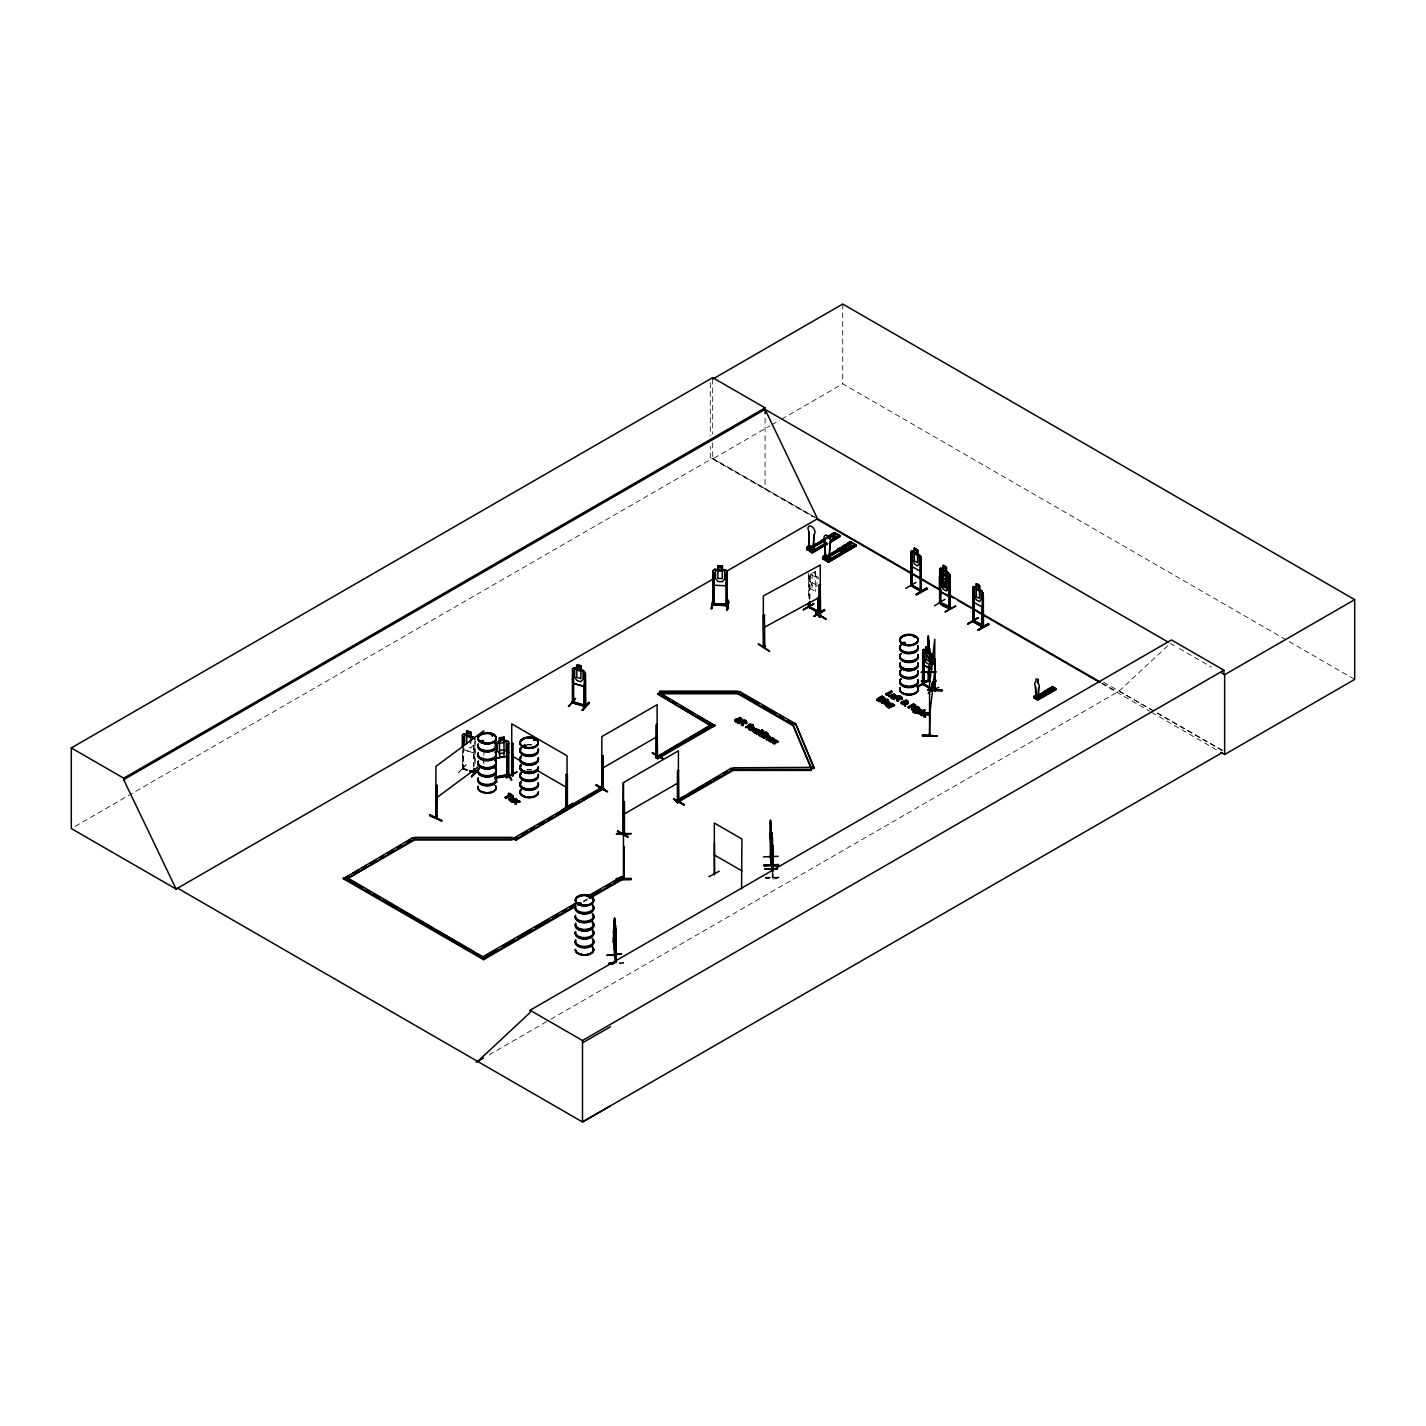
<?xml version="1.0" encoding="UTF-8"?>
<svg xmlns="http://www.w3.org/2000/svg" width="1426" height="1426" viewBox="0 0 1426 1426"><rect width="100%" height="100%" fill="white"/><g stroke="black" fill="none" stroke-linecap="round" stroke-linejoin="round"><path stroke-width="0.75" stroke-dasharray="5 3.75" d="M772.322 877.008L772.874 872.712M772.91 873.478L773.07 877.65M772.963 877.721L772.535 869.486M474.858 749.381L473.396 752.785L463.717 749.702L473.575 752.875L474.929 749.523M458.673 772.322L465.999 764.996M472.701 745.62L470.616 748.062L466.73 746.778M466.088 764.532L458.762 772.518M462.523 767.937L463.967 768.026L462.63 767.545M550.935 1019.162L1119.071 691.147L1169.89 643.768M815.422 575.605L815.529 571.612L812.196 569.865M808.542 575.231L809.718 588.082M809.594 599.419L809.95 575.819L809.005 575.284L809.005 598.67M75.15 826.331L712.679 458.245L817.49 518.761L710.291 457.496L710.291 446.498M712.679 442.862L712.679 458.922L770.058 425.786M771.965 424.681L779.612 420.278M781.519 419.173L842.73 383.826L1287.339 640.524M583.43 901.018L587.262 898.79M583.43 901.998L587.262 899.788M489.261 1054.759L549.01 1020.267M462.559 768.721L463.967 769.149L463.735 767.901M462.862 767.616L462.862 768.774L467.924 770.503M463.575 748.133L463.735 769.077M818.845 578.849L817.704 576.906L812.089 573.858L810.378 574.197L810.378 581.523L812.089 585.64L815.298 587.459L817.027 585.284L817.027 577.958L815.298 575.676M619.347 963.495L623.501 963.103M772.357 876.063L772.411 877.828L772.357 872.73M765.334 877.293L779.986 877.15C781.002 879.325 764.336 879.557 765.334 877.4M765.352 877.988L779.986 877.667M463.379 769.434L463.842 747.884M467.924 769.683L463.717 768.614L467.657 769.933M467.657 770.771L462.309 768.988L462.434 749.88M462.487 769.149L462.684 749.613M772.357 877.721L772.019 870.323M812.66 572.218L814.727 573.377L814.727 572.076M812.089 575.159L815.298 576.977M812.089 582.503L815.298 584.303M809.594 588.154L816.171 591.737M808.649 575.48L809.594 576.015M1119.071 691.147L1155.47 711.948M1157.377 713.036L1224.417 751.342M1289.264 641.647L1354.7 679.418M1169.98 643.144L1177.52 647.511M1179.409 648.598L1211.458 667.101M1103.688 682.252L1155.292 712.037M1157.181 713.143L1223.882 751.662M1102.173 683.125L1117.574 692.02M712.679 458.922L813.159 516.925M1101.585 683.446L1149.659 711.2M1151.584 712.323L1216.966 750.058M623.501 963.192L623.412 962.176M842.73 304.041L842.73 383.826M815.298 571.737L815.298 591.38M812.089 573.858L812.089 589.562M809.95 575.819L809.95 599.223M808.649 573.234L808.649 598.884M765.085 418.174L765.085 489.171M712.679 379.138L712.679 434.074M710.291 382.774L710.291 435.518M483.824 750.147L483.824 756.743M483.824 758.935L483.824 765.53M483.432 757.527L483.432 764.104M475.125 741.003L475.125 764.407M474.929 738.971L474.858 764.657M473.967 744.871L473.967 766.154M473.717 745.121L473.717 766.404M526.8 745.067A9.269 5.348 0 0 1 531.595 745.067M526.818 744.622A9.144 5.276 0 0 1 531.559 744.622M526.8 770.165A9.269 5.348 0 0 1 531.595 770.165M526.818 769.719A9.144 5.276 0 0 1 531.559 769.719M623.412 962.603L619.24 963.031L623.412 962.603"/><path stroke-width="1.5" d="M770.575 835.779C771.359 863.568 769.826 819.522 770.575 838.078M616.46 833.64L631.112 833.55M921.339 672.43L935.991 672.038M614.713 955.67L614.16 947.238M614.713 954.511L614.553 953.709M616.282 961.32L616.495 961.908M613.893 939.181L613.911 930.287L614.481 936.133L614.731 933.673M772.036 835.689L772.126 832.659L772.357 841.251M770.753 844.602L770.789 841.643M904.565 701.681L904.53 704.319L902.266 703.517L904.565 701.681L901.553 702.537A2.068 1.194 0 0 0 901.214 703.018A2.282 1.319 0 0 0 901.392 703.784L904.512 704.694C898.968 703.375 907.613 697.314 907.916 701.752A1.872 1.069 0 0 1 906.312 702.073L905.474 704.105L907.845 703.642L907.132 702.572L905.474 704.569L907.845 703.642M763.445 856.883L778.079 856.313M614.784 922.854L614.624 918.166L615.872 928.986L615.854 961.071M922.462 735.905L937.149 735.959L922.515 734.818L922.462 735.923L937.096 736.351M922.497 735.353L937.132 735.923M905.421 706.12L904.494 704.907L905.421 706.12L905.474 703.909L907.845 702.982M904.494 705.567L904.512 704.016L901.392 703.125A2.282 1.319 0 0 1 901.179 702.608A2.068 1.194 0 0 1 901.553 701.877L906.847 700.416L907.916 702.412A1.872 1.069 0 0 1 906.312 702.733L905.51 701.931M770.646 838.755L770.717 837.009M772.179 849.433L772.036 851.393M473.967 768.275C474.412 776.867 473.86 769.862 475.001 772.054M1038.181 697.742L1038.663 687.76A3.262 1.889 60 0 0 1038.181 683.304L1038.288 679.988M809.398 547.976L809.059 531.827A4.884 2.852 59.5 0 1 809.059 526.194A4.884 2.852 59.5 0 1 813.996 528.975A4.884 2.852 59.5 0 1 813.996 534.625L813.266 549.598L809.184 547.709L811.038 546.176L809.148 547.78L811.412 547.121L810.628 546.247M826.42 555.873L826.296 560.062L826.456 556.318L825.03 556.586L825.03 541.06A4.884 2.852 59.5 0 1 825.03 535.41A4.884 2.852 59.5 0 1 829.968 538.208A4.884 2.852 59.5 0 1 829.968 543.841L829.255 558.814C822.16 553.056 826.599 560.275 826.474 555.694M739.399 720.629L741.966 719.97L740.504 718.294A2.228 1.283 0 0 0 739.256 718.169C742.09 720.522 738.436 716.583 734.746 720.629C735.78 725.388 744.818 718.615 740.504 717.617A2.228 1.283 0 0 0 739.256 717.51L737.741 719.649M614.766 928.112L614.659 928.611M615.854 939.413L615.658 942.479M615.408 940.197L614.677 935.403L615.034 938.789M615.372 950.625L615.176 953.709L615.533 950.607M615.711 947.185L615.319 950.162L613.679 938.932M606.941 955.242L621.469 954.101M942.39 690.237L927.702 690.237L942.39 690.291M930.162 702.947L929.574 735.62M935.278 658.687L934.672 691.432L935.331 689.524M934.672 691.432L934.761 639.276L929.574 684.302L929.574 735.709L929.663 733.606M935.313 689.453L934.672 690.273M935.278 690.594L935.349 691.271M929.574 716.226L934.761 671.183M813.996 534.625L813.07 549.723L809.433 547.281L811.091 547.049M809.843 548.047C810.467 546.105 808.489 545.659 808.72 549.937M825.814 557.281L825.44 556.158M827.437 556.247L826.813 555.356M824.941 555.516C825.298 563.341 823.034 553.644 827.454 556.14M1038.663 687.76L1038.342 697.67L1035.864 696.458L1035.401 685.888A3.262 1.889 60 0 1 1035.882 681.985L1036.06 678.705M1035.401 685.888L1036.274 696.619L1035.276 696.191M1037.094 695.87L1036.345 698.669L1037.094 696.209M513.164 774.407L511.649 773.962L512.629 774.568M512.7 743.802L511.756 743.267L513.057 743.606L512.807 775.78L511.738 775.227L512.986 775.423M566.995 807.169L566.871 805.904C566.158 806.278 567.94 804.175 566.14 806.653L567.138 807.152L567.031 755.798L511.756 723.873L511.649 775.245M567.388 806.849L567.388 774.978L566.443 774.443L565.979 806.492L566.443 774.443M808.649 603.145C806.243 613.733 810.806 601.273 809.594 607.939M808.899 607.12L809.95 607.726L809.95 601.344M817.989 611.611C825.939 614 794.959 600.114 818.185 611.576M819.344 613.073L818.185 612.414M925.527 650.381L931.927 668.972L923.656 665.176L922.747 650.042L922.551 684.391L930.198 688.633M923.228 682.965L923.692 684.926L923.941 663.375M923.959 683.464L922.711 683.268M931.98 689.703L932.871 690.148L931.82 688.384M931.98 688.544L932.978 689.043M932.497 689.4L933.228 689.952L931.82 689.56M911.838 586.318L911.178 585.426M920.144 589.865L920.661 590.845C922.675 592.628 921.16 588.207 920.037 590.132M939.627 603.18L939.663 568.938L940.857 568.101C946.971 573.591 938.896 560.008 946.579 567.477L946.454 571.47L949.966 574.749L949.966 609.062C936.205 603.251 939.77 604.66 941 590.703M941.017 602.271L940.055 601.683M941.017 603.43L940.073 571.006M948.985 607.387L950.358 607.636L949.253 607.013M949.823 609.062L948.914 608.492L948.932 576.532L950.215 576.87L948.932 576.532M949.181 607.351C928.665 597.957 951.16 605.462 950.162 608.688M973.085 621.166L974.136 621.772L973.405 620.06M981.944 625.871C960.429 615.355 988.307 625.337 981.944 626.691L982.407 594.642L983.334 595.177L983.441 627.155L981.944 626.691L982.407 607.405M983.352 627.048L972.746 621.486L972.782 587.245L973.976 586.407L976.4 587.94L976.4 584M722.501 569.758L722.501 565.837L717.724 565.569L717.866 569.723L714.462 569.295L712.911 570.703L712.733 604.945L712.893 572.699L714.212 572.771L714.212 604.695M712.911 581.238L714.39 585.23L725.656 585.783L727.296 581.968M714.212 572.771L712.857 572.985M712.644 600.471L711.182 608.92L713.446 599.883L711.895 608.795M725.584 570.026L722.34 569.883L722.34 565.962L717.866 565.801M725.87 573.448L727.189 573.519L725.87 573.448L725.959 605.747L725.852 604.517M712.733 604.945L727.189 605.8L727.296 571.416L725.602 569.937M725.691 605.693L725.709 604.196M713 603.786L727.331 604.285L712.804 603.394M726.583 609.793C728.704 585.355 728.597 614.285 726.69 609.205M727.331 609.758L728.775 601.344L727.385 609.847M912.337 710.095L912.765 706.94L915.51 706.672L915.724 705.121L913.567 703.838L908.095 706.993L908.825 708.08L911.838 706.636L912.337 710.095L912.765 706.94M770.379 855.957L770.557 856.634M770.45 856.973L770.949 865.404L770.521 825.119M770.753 864.637L771.591 865.315L771.038 857.026M770.949 864.156L771.573 863.461M772.019 869.058L772.535 869.147M772.678 870.127L771.965 832.659L771.983 869.468M614.695 947.88C616.46 943.37 613.946 923.139 614.659 923.798M708.865 876.776L719.203 871.215M623.536 833.586L624.535 832.802M624.428 833.693C624.356 831.376 623.501 835.44 624.428 833.693L624.428 801.786L623.144 802.125L624.428 801.786M624.107 877.774L623.447 877.026L623.429 879.058L623.536 782.589M928.451 679.061L929.003 680.095M481.293 742.001C480.009 738.721 486.213 742.643 482.558 740.468M482.808 740.789L481.025 741.484M482.523 741.93L482.915 741.377M493.093 735.192L492.326 735.959L492.309 734.853M492.523 735.638L492.006 735.673M524.091 746.315C526.925 743.409 520.24 747.848 525.624 745.958M525.713 746.101L525.499 745.37M534.786 740.433L533.877 739.755M534.18 739.987L534.893 739.345M533.877 740.219L535.374 739.987L534.376 739.345M578.831 902.89C576.995 905.154 582.378 902.551 581.059 903.638M589.508 897.917L589.348 897.186M590.364 897.079L589.205 897.756M590.685 897.631L589.401 897.685M902.711 643.162L903.638 642.538M905.35 642.752L903.193 642.502L904.387 643.589M914.69 637.155L914.476 636.887M1047.86 692.18L1047.094 691.182M429.707 815.654C466.676 832.641 405.02 802.606 441.365 820.752M430.135 815.191L441.721 820.467M809.754 547.031L810.521 547.352M825.743 556.265L826.92 555.356L826.884 556.496M596.121 785.423C630.345 805.333 573.929 771.181 606.567 791.323M596.603 785.066L607.03 791.02M617.904 831.18L628.403 836.527M617.993 830.574L617.422 831.572L627.903 837.401M1035.49 696.138L1036.613 696.031L1035.722 696.316M758.293 644.231C779.077 657.297 766.618 649.4 758.365 643.696M771.502 865.279L771.413 832.624M516.212 799.13L515.552 801.804L512.077 801.483L515.552 801.127L515.731 804.264C517.798 802.571 515.749 797.401 517.05 800.271M1050.891 687.938L1052.798 686.566L1034.26 698.098L1053.743 687.706L1034.937 698.49L1034.082 696.262L1035.989 695.157L1035.811 696.173M1036.88 695.674L1036.292 695.977M827.437 555.997L826.438 556.764M884.904 698.74C878.06 706.922 875.011 692.697 884.851 698.9M928.415 671.503L928.433 673.518M928.362 672.698L928.504 681.04L928.504 666.067M928.932 672.359L928.344 672.181M910.875 562.04L911.927 566.55L920.037 571.095L921.089 567.78M920.037 571.095L921.196 567.851M939.663 579.473L940.714 583.983L948.7 588.582L949.859 585.195M948.7 588.582L949.859 585.355M983.102 603.59L981.819 606.888L973.833 602.289L972.782 587.245M516.515 801.073L519.064 800.77L519.848 801.893L516.408 802.232L517.05 799.612M506.996 756.19L508.476 752.019M507.103 756.297L496.266 758.133L507.103 756.297L508.636 752.019M514.893 803.765L515.446 801.644L512.077 801.483M613.857 920.893L614.784 922.675M613.358 931.962L613.964 934.458L614 931.267L613.358 942.497L613.733 927.898L615.462 934.369M585.409 682.894L583.858 686.459L573.715 683.589L572.379 679.293M725.513 585.73L727.135 581.933M496.747 781.608L495.125 778.293M916.045 582.378L905.76 588.314M934.511 605.8L944.975 599.312M967.63 624.107L977.986 618.118M506.569 777.865L516.872 771.84M813.783 604.054L803.052 609.865L813.301 603.893M927.773 680.986L917.435 687.011M512.112 743.053L512.005 774.906L513.182 775.53L513.057 754.586M819.219 595.997L818.97 613.287L809.237 607.191M923.585 684.872L922.978 684.052M933.228 689.899L933.228 688.651L931.82 688.722M910.822 585.64L921.196 591.63L921.196 557.316L917.684 554.037L917.791 550.044L914.387 548.065L914.387 552.005M911.874 554.322L910.929 553.787L911.874 554.322L911.874 586.246C914.458 584.945 908.879 583.644 911.98 585.141M713.374 599.883L711.913 608.314M568.386 706.351L575.587 698.33L568.938 706.458M656.441 755.673C659.685 753.944 653.803 755.477 656.637 756.814M657.493 756.261L657.119 724.105L656.192 724.64L656.441 756.832M678.865 802.392L677.368 802.731L677.475 770.753L678.42 770.218L678.776 802.464L678.526 800.895L677.742 802.107M894.904 696.583C892.498 694.908 892.426 693.856 895.92 696.048C887.346 701.449 895.671 688.58 894.637 697.599M763.676 646.388L764.799 645.764L763.926 646.317M820.61 616.549L819.647 617.048L820.36 616.246M741.573 888.861L741.93 838.987L714.301 823.034L714.462 874.298M480.936 741.199L482.077 740.54M523.592 746.154L524.964 745.548M525.107 746.154L525.231 745.905M904.833 643.179C900.947 642.074 904.387 645.497 905.403 642.841M905.082 642.912L904.565 642.342M914.084 636.976L914.868 637.422M494.911 746.351L496.177 746.137L496.088 778.15L496.052 776.956M496.337 776.867L496.052 778.115M508.494 774.407L495.107 777.17L507.086 774.995M507.353 775.726L507.228 743.891L508.654 743.944L507.389 744.158M436.463 817.864C436.606 814.193 436.659 817.971 437.087 817.383L437.122 785.387L435.91 785.815L437.122 785.387M436.712 785.209L435.946 817.633M585.266 706.619L572.379 702.965L572.45 668.687C578.885 669.828 574.143 662.288 581.095 665.817L581.024 669.828L585.337 672.43L585.391 706.654L585.088 705.46L573.929 702.252M572.61 670.79L573.787 671.129M583.876 670.523L573.751 667.76M584.179 706.369L584.303 674.106M573.573 702.145L573.573 703.303M573.929 701.913L585.195 705.478M584.464 706.013L584.161 704.818L585.373 705.121M588.831 702.145L582.271 710.326L589.473 702.911L582.361 710.184M582.271 710.326L588.831 702.59L582.45 710.291M623.536 833.8L624.125 834.709L624.071 801.572M496.319 742.286L494.858 743.962C497.745 740.629 505.178 738.918 508.672 741.556L508.547 775.958M883.781 699.025L881.018 700.362L877.953 699.364M462.434 747.741L462.505 734.746L462.684 747.491M462.684 736.85L463.842 737.242M466.587 734.818L466.676 730.807L470.847 732.198L470.847 736.119L474.929 738.971L473.539 737.028M472.701 738.294L470.616 736.297L470.847 732.198M473.806 772.874L473.913 771.306M477.977 771.02L471.453 776.742L478.815 768.757M478.869 768.846L471.525 776.118M471.632 776.724L478.869 769.291M477.692 1061.443L530.098 1012.567L530.098 1010.25L1171.477 639.953L1223.882 670.202L1223.882 674.605M601.897 787.829L602.877 787.33M657.493 755.103L656.192 755.406M656.067 756.546L656.548 724.854L657.475 724.301M623.019 832.855L624.535 832.481L623.661 833.051M677.368 802.642L678.437 802.054M678.776 770.414L677.849 770.967L677.742 802.945L678.348 800.949M713.071 570.774L714.533 569.437L725.513 570.168L727.278 571.523M763.231 647.244C766.618 645.515 762.643 649.365 763.409 645.996L764.782 646.049M820.592 616.638L820.253 584.393L819.29 584.91L819.184 616.888L820.36 615.087M824.994 539.955L825.03 541.577M777.58 742.376C773.855 738.882 777.562 744.122 774.461 743.926A2.21 1.283 0 0 1 773.302 743.659L771.876 741.787L773.302 742.982A2.21 1.283 0 0 0 774.461 743.249C775.12 739.399 780.717 742.821 775.548 739.969C772.179 741.966 774.621 739.559 772.589 738.383C767.723 739.042 775.174 738.436 773.017 740.504M579.063 902.676L578.76 903.834L580.614 903.834M580.311 903.389L579.188 902.783L579.063 903.799M590.114 897.97L590.596 897.293M1046.042 691.343L1046.274 692.555M1047.753 692.109L1046.524 692.394M499.635 741.93L497.353 743.641L497.353 750.967L499.635 753.694L503.931 752.928L506.23 749.381L506.23 742.055L503.931 741.163L504.091 737.064L503.931 756.867M483.824 730.754L435.91 766.422L435.821 817.793M435.91 798.328L478.494 766.635M572.521 668.865L573.894 667.831M462.434 734.836L463.842 733.784L466.819 734.907M911 551.612L912.07 550.668L910.875 551.505L911.303 585.498L921.392 591.255M923.888 649.436L922.747 650.238L923.834 649.276L931.695 653.946L932.729 664.356M942.871 577.245L940.643 575.854L939.431 576.71L939.556 587.28M753.017 728.579L751.484 725.567C755.227 725.014 749.452 723.463 749.203 724.248M888.505 703.571L886.776 702.02L887.435 700.915C894.138 703.125 883.229 704.141 886.348 705.603L889.806 703.321L886.776 702.02M768.596 738.151L769.38 737.278L767.473 736.672L763.73 738.044L767.473 735.994C772.696 736.351 764.372 738.632 766.956 739.898C768.436 738.454 773.73 736.297 774.425 739.506C773.516 742.037 768.151 737.224 770.2 740.522C774.514 744.069 765.53 737.563 773.32 738.739C776.635 742.037 773.195 742.393 772.892 742.536C776.207 745.531 773.445 737.26 778.364 741.966M891.785 695.282C895.938 704.034 883.514 692.519 895.421 696.423C896.348 690.986 885.136 697.403 893.567 698.116M891.785 695.941L891.393 697.403L893.567 697.439M923.478 713.838L924.298 713.089L923.246 712.447L919.289 714.123L918.594 713.053L924.315 709.756C926.74 711.663 919.645 712.519 925.011 710.148M615.658 962.354L614.178 954.671M806.599 549.687L806.902 547.245C812.214 540.329 809.861 557.352 810.574 547.192M812.428 546.051L834.638 532.95C849.165 541.024 829.682 529.313 835.03 533.663M836.082 534.233L834.638 532.95M838.47 535.57L831.483 539.688M826.991 543.805L811.804 552.611L812.143 550.204L814.959 548.547L811.733 549.973L811.733 551.63L807.312 549.135L807.312 547.477L810.128 545.801M822.588 558.903L822.891 556.461L825.707 554.803L823.283 556.693L823.283 558.35L827.704 560.864L827.704 559.188L830.538 557.53L830.93 559.848M828.06 561.701L855.867 544.714L850.627 541.755L828.363 555.498M827.49 561.648L827.829 561.844M856.224 545.837L828.399 562.165L856.295 545.819L854.584 544.892M855.475 545.374L850.627 542.183L828.417 555.284M742.928 723.552C741.894 724.194 744.39 726.761 741.36 725.121C743.481 719.595 749.416 723.41 744.889 723.089L743.071 720.7L746.083 721.271L744.033 720.469L738.294 723.356L741.93 720.718M760.076 733.445C761.038 736.957 755.637 733.249 761.448 731.984M925.117 714.996C923.852 715.674 926.74 718.169 923.531 716.565C925.599 711.057 931.624 714.836 927.06 714.533L926.49 712.857M1052.834 687.029L1033.797 697.813L1037.807 700.113L1056.541 689.293L1052.584 687.065M1034.973 698.526L1053.475 687.243M1052.798 686.566L1056.256 688.847L1036.649 699.471M809.059 531.827L809.095 547.637M809.576 548.137L810.271 547.602M827.044 543.484L821.804 540.525L824.62 538.868M829.95 535.303L835.19 538.689L829.95 535.303L827.133 536.978L832.374 540.347L827.133 537.388M831.821 534.197C847.276 540.989 824.353 535.035 834.638 532.54M809.148 547.78L809.718 545.588M812.16 546.408L825.44 538.671M828.809 536.568L834.691 533.217M812.713 546.711L825.814 539.117M829.379 536.889L833.212 534.75M824.567 540.08L807.49 550.151L806.884 549.331L812.553 552.985L827.223 544.197M828.256 537.905L835.672 533.538M822.766 541.434L807.526 550.204L824.977 540.775M830.164 537.067L833.871 534.893M825.03 541.06L825.547 556.978L829.041 558.939L829.968 543.841M825.921 542.967L811.18 551.969M825.975 543.235L810.734 551.987L826.349 543.663M833.283 538.796L836.991 536.622M829.914 541.434L839.878 535.499M811.733 552.522L826.937 543.538M830.235 541.595L839.896 535.891M830.698 541.613L839.95 536.158M829.183 543.163L840.235 536.604M825.084 556.782L825.975 556.14M837.775 549.331C853.211 556.122 830.306 550.169 840.591 547.673L845.832 551.042L840.591 547.673M843.105 546.194C858.541 552.985 835.636 547.031 845.921 544.536L851.162 547.905L845.921 544.536M847.81 543.431C863.247 550.204 840.324 544.251 850.627 541.755M826.545 556.425L824.709 555.659M828.702 555.944L850.627 542.183M829.023 556.104L851.643 542.753M829.486 556.122L849.843 544.108M829.718 556.514L850.199 544.554M828.524 562.2L828.114 559.42L830.93 557.762M830.805 558.742L854.851 544.554M829.237 560.489L855.867 544.714M855.885 545.124L827.704 561.755L823.141 559.224M940.643 575.854L949.859 582.45L946.311 579.188L948.023 581.469L948.023 588.795L946.311 590.97L943.103 589.17L941.374 585.052L941.374 577.726L943.103 577.387M946.418 579.134L946.418 575.195L942.996 573.519M939.431 587.245L940.697 591.594L948.593 596.068L949.627 582.503M939.556 587.173L940.607 591.683M949.752 593.073L948.575 596.3L940.5 591.754M506.087 777.669L516.961 772.001M813.872 603.555L803.587 609.579M817.811 611.79L818.845 613.287L818.863 596.193M814.014 616.192C847.008 597.993 792.393 628.848 824.371 609.597M567.388 774.978L566.086 774.639M602.77 755.477L601.843 756.012L603.127 755.673L602.414 788.132L602.877 786.154M652.199 753.088L663.197 758.703L652.769 752.75M572.539 803.48C540.49 822.766 594.838 791.947 562.735 810.36M562.165 810.057L572.985 804.264L572.468 803.373M602.2 788.132L603.127 787.598L603.127 755.673M656.192 756.564L657.226 755.958M673.482 799.184L684.48 804.799L674.052 798.863M923.692 684.926L923.941 652.751M623.126 832.748L624.178 832.267M678.776 801.216L677.813 801.786M624 833.497L623.037 834.103L623.144 782.731L678.42 750.825L678.348 802.125M931.927 666.209L932.283 657.493M933.228 658.028L931.927 657.707M916.989 686.851L927.863 680.487L917.578 687.172M938.878 687.439C935.509 688.277 926.24 693.393 928.54 693.339M714.408 873.175L714.462 873.675M176.182 889.093L71.3 828.542L71.3 747.937L712.679 377.64L765.085 407.889L765.085 413.79M71.3 747.937L123.706 778.186L765.085 407.889M610.471 1105.881L582.503 1121.959L177.626 888.184L176.111 889.058L123.706 779.683L765.085 409.387L1168.054 642.039M176.111 889.058L713.41 578.849M726.904 571.06L817.49 518.761L940.607 589.847M689.934 737.795L710.897 725.691L657.636 693.945L659.65 692.769L737.812 692.769L793.088 724.693L795.12 723.535L795.12 724.515M575.747 906.437L483.539 959.68L343.327 878.737L412.417 837.846L414.431 839.005L512.148 839.005M343.327 878.737L349.085 875.421M352.917 873.193L358.675 869.878M362.525 867.65L366.357 865.439M370.19 863.229L375.947 859.896M379.797 857.686L383.63 855.475M387.48 853.247L393.237 849.932M397.07 847.704L400.902 845.493M406.66 842.178L410.51 839.95M414.431 839.005L345.342 879.895L414.431 840.003L512.148 840.003L512.148 837.365L414.431 837.365L414.431 840.003L412.417 837.846M917.684 550.097L914.28 548.137M919.877 555.302L921.196 557.316L921.053 591.63M505.285 797.562L510.847 795.191L506.016 798.649C502.38 794.924 513.574 796.991 508.922 793.337C512.647 793.302 512.968 798.364 513.324 795.886M508.28 794.371L508.922 793.337M505.285 798.221L510.116 795.441M920.144 559.099L921.446 559.438L920.144 559.099L920.483 590.738M512.433 797.615C505 798.203 512.38 802.856 510.276 800.414C505.428 797.615 518.208 798.168 510.847 795.868M513.11 797.348L509.991 799.558L511.898 800.182L514.964 798.4L515.659 799.469L511.542 801.84L509.991 799.968L513.11 798.007M511.542 801.84L511.31 800.521M510.865 801.448L515.659 798.81M940.857 568.101L948.736 572.771M601.843 768.543L657.119 736.618M737.812 692.769L739.827 691.61L795.12 723.535M916.758 594.82C949.199 576.157 894.209 607.423 926.579 587.869M916.276 594.464L926.633 588.403L916.33 594.517M940.714 583.983L948.807 588.528M513.61 838.221L601.879 787.259L603.893 788.418L515.624 840.377L513.61 838.221L515.624 839.379L603.893 788.418M659.65 692.769L714.925 725.691L657.636 758.757L655.621 757.598L710.897 724.693M513.61 839.201L517.46 836.991M521.292 834.78L527.05 831.447M530.882 829.237L534.732 827.027M538.565 824.816L544.322 821.483M548.154 819.273L551.987 817.045M555.837 814.834L578.867 801.537M582.699 799.326L601.879 788.257L601.843 736.618L657.119 704.711L657.119 756.012M655.621 757.598L661.343 754.301M665.14 752.09L678.491 744.39M682.305 742.197L686.12 739.987M655.621 756.6L657.636 757.759L714.925 724.693M976.293 583.804C981.854 584.25 977.897 589.544 981.159 592.129L981.159 599.455L979.466 601.612L976.293 599.776L974.6 595.658L974.6 588.332L976.293 587.993L976.293 583.804L979.698 585.765M741.93 720.059L741.36 721.039L741.93 720.059L744.194 722.679L744.212 721.36L743.73 722.412M742.411 720.326L745.103 720.005L746.636 722.073M743.071 720.7L746.083 720.611M738.294 723.356L742.518 721.716M744.301 722.091L741.27 723.909L743.285 725.477M744.764 721.681L746.636 721.413M973.263 621.219L972.835 589.526L974.136 589.865M744.889 723.089L742.233 724.729L743.285 724.818M746.743 722.822L746.154 723.82M752.34 728.312C745.228 730.772 756.172 726.654 748.793 728.044A1.979 1.141 0 0 0 748.258 728.597C748.9 731.859 758.436 727.83 751.948 725.941L745.566 727.545L748.632 725.246M745.566 727.545L749.096 725.513M955.866 606.175L944.975 611.95L955.42 605.907M981.89 590.97L973.905 586.621M745.566 726.886L753.338 724.8M750.343 724.907L753.338 725.477M972.782 597.761L973.94 602.218M751.484 725.567L750.914 726.565M751.288 727.028L754.336 728.33L750.183 730.219M750.629 729.31L748.258 727.937A1.979 1.141 0 0 1 748.793 727.385L753.338 727.652L751.288 726.369M983.334 595.177L982.051 594.838M756.618 728.526L752.572 730.968L755.049 733.017L759.149 730.647L758.454 729.595L755.388 731.36L753.605 730.878L756.618 728.526L753.445 731.288L755.388 731.36M756.618 729.185L752.5 731.021L754.8 732.358M755.049 733.017L754.8 731.698M754.354 732.625L759.149 729.987M756.047 732.946L762.464 730.041L756.743 734.016L756.047 732.946L756.743 734.016M756.047 733.606L762.464 730.041M761.912 731.591L763.088 730.896C765.299 735.584 758.989 729.096 762.037 732.982L763.302 733.713L763.873 732.714M763.783 731.306C753.997 734.426 759.808 738.543 766.012 732.091L766.707 733.16L760.985 736.458L760.29 735.388L760.985 736.458M762.037 732.982L759.381 734.622L759.808 735.727M623.144 814.638L678.42 782.731M760.29 736.066L766.707 732.483M762.019 736.386L768.257 733.624L762.714 737.456L762.019 736.386L762.714 737.456M762.019 737.046L768.257 733.624M763.73 737.367L768.525 735.406M763.73 738.044L768.525 736.066M766.261 739.506L770.361 737.046L768.061 735.656M967.719 624.267L978.093 617.618L967.719 623.59M929.431 652.645L929.556 648.652L931.018 662.324L929.324 664.48L926.151 662.644L924.44 658.527L924.44 651.201L926.151 650.88L926.258 646.887M768.061 736.333C773.266 736.03 765.352 742.661 772.108 741.057M770.183 738.864C766.475 739.862 771.003 743.73 772.66 741.342M792.767 724.925L811.287 768.757L814.05 768.382L814.05 767.384L795.548 723.535L792.767 723.927L811.287 767.776L811.287 770.414L733.124 770.414L677.831 802.321L675.817 801.162L731.092 768.257L733.124 769.416L811.287 769.416M675.817 801.162L685.353 795.655M689.168 793.462L702.501 785.762M706.316 783.551L710.13 781.359M713.945 779.149L719.667 775.851M723.481 773.641L727.296 771.448M733.124 769.416L677.831 801.323L675.817 800.164M922.64 660.648L923.798 665.086L931.695 669.525M978.147 629.632L988.468 623.608L978.093 630.239L989.02 624.57L988.45 623.59M876.598 699.293L882.07 696.138C888.648 698.17 881.589 704.159 877.863 700.701C873.478 698.883 887.061 703.375 883.175 697.51M887.061 694.105L889.503 696.173L885.689 694.052L891.161 690.897C894.494 693.963 879.289 697.029 891.892 691.307M876.598 699.97L882.07 696.797L883.318 697.528M885.689 694.712L891.892 691.984M877.953 700.023L882.177 697.581L883.906 699.31M889.503 695.514L888.861 696.548M886.419 699.435L887.917 700.13L885.778 699.863L881.66 702.893L887.917 699.471M886.419 700.095L887.917 700.13M881.66 702.893L886.473 700.255M897.061 695.87L896.491 696.868L897.061 695.87L899.325 698.508L899.343 697.189M897.649 697.546L893.425 699.186L897.061 696.548M897.524 696.138L900.216 695.817L901.767 697.902L901.072 696.833L899.895 697.51C898.309 697.385 901.82 694.016 893.425 699.186M898.202 696.53L901.196 697.1L899.895 698.17M886.687 703.945C886.901 704.694 881.963 702.465 887.828 703.285M886.099 704.284L883.746 702.911A1.979 1.141 0 0 1 884.28 702.358L888.826 702.626L886.776 701.342M899.432 697.243L898.861 698.241M899.432 697.902C894.173 700.843 898.38 702.055 900.02 698.241M899.325 698.508L896.384 700.398L898.416 701.307M894.601 705.62C887.15 707.599 889.967 709.827 886.776 705.941M901.767 697.902L900.59 698.58L901.767 697.225M900.59 697.902L901.856 699.31L900.02 698.9L897.328 700.665L898.416 700.629M901.856 698.651L901.285 699.649M890.911 706.28C895.938 701.289 886.402 705.603 890.109 706.815C884.904 705.638 892.141 701.396 893.728 704.658M894.601 704.943L889.45 707.617L886.063 706.351M908.095 707.653L913.674 704.604M911 706.815L914.904 706.779L913.674 705.282C907.168 705.995 917.007 707.706 914.405 705.032M483.539 956.365L575.658 903.175M587.173 896.526L621.718 876.58L623.732 877.739L591.113 896.58M485.446 956.24L496.961 949.591M502.718 946.276L514.233 939.627M518.084 937.417L531.506 929.663M535.356 927.435L548.796 919.681M552.628 917.471L558.386 914.137M562.218 911.927L566.069 909.717M569.901 907.489L575.658 904.173M589.098 896.419L600.613 889.771M606.371 886.437L610.203 884.227M614.053 881.999L621.718 876.58M917.471 706.868L918.986 707.581L916.829 707.296L912.729 710.326L917.524 708.365L917.471 706.868L918.986 707.581M912.729 710.326L917.524 707.688M343.327 877.739L483.539 958.682L575.747 905.439M591.113 897.578L623.732 878.737M913.175 712.18L913.888 711.093L917.453 711.77L916.08 712.982L913.175 712.18L916.562 713.446L921.713 710.772L920.84 709.809L921.713 710.772M919.307 709.417C911.66 709.863 921.695 713.232 919.021 709.257C916.419 708.508 913.193 712.447 917.453 712.43M921.713 710.112L916.562 712.786L913.175 711.503M918.594 713.713L922.408 711.521M918.594 713.053L922.355 711.681L925.207 712.768L921.82 715.585C918.843 714.408 927.132 712.251 922.943 712.002M921.143 715.175L925.242 712.733L922.943 711.342M926.49 713.535L923.442 715.353L925.456 716.921M926.953 713.125L928.825 712.857M927.06 714.533L924.387 716.28L925.456 716.262M928.914 714.266L928.344 715.264M1038.181 680.434L1038.181 683.304M1034.082 696.262L1036.256 695.318M1044.135 691.557C1054.349 696.155 1039.144 692.073 1046.042 690.469L1049.5 692.733L1046.042 690.469M1047.736 689.489C1057.932 694.088 1042.727 689.988 1049.625 688.401L1053.083 690.665L1049.625 688.401M1039.447 697.154L1037.272 699.81L1056.292 689.008L1037.272 699.203L1039.18 697.011L1039.447 698.544M1056.256 688.562L1036.862 699.257M476.195 1062.299L483.485 1058.092M530.098 1010.25L582.503 1040.499L1223.882 670.202M1220.888 672.537L1224.649 674.712L1354.7 599.633L1354.7 679.418L1224.649 754.497L1220.816 752.286M1221.957 752.768L582.503 1121.959L582.503 1040.499M582.503 1042.834L610.471 1026.773M764.318 614.82L763.356 615.337L763.801 647.529L764.764 646.994L764.318 614.82L764.318 646.727L764.104 645.568M763.712 615.551L764.657 615.034M819.647 585.123L820.592 584.607M816.011 612.913L826.189 619.08L815.494 612.61M816.064 612.966L825.69 619.258M763.249 647.315L763.356 595.943L820.253 564.999L820.253 616.299L819.184 616.888M763.356 627.868L820.253 596.906M717.866 569.723L715.478 570.899L715.478 578.225L717.866 581.505L722.322 581.755L724.729 578.76L724.729 571.416L722.322 569.972M824.994 539.616L825.03 541.238M602.414 786.974L603.234 786.368L601.736 787.99M481.293 740.843L482.665 740.629M483.004 741.431L481.311 741.021L482.558 741.841M482.737 741.876L483.289 741.288M483.236 741.823L481.364 741.823M534.18 739.666L535.142 739.648M524.786 745.923L522.986 745.673L524.126 746.386M578.689 902.836L580.4 902.711M590.311 897.917L590.346 897.31M580.115 903.87L580.525 902.89L579.027 903.941M614.677 955.794L614.659 947.203M572.468 701.503L572.664 702.679L585.623 706.387L585.48 674.445L584.072 674.373M827.133 556.425L826.688 556.568M508.529 775.922L494.911 778.275M507.335 774.514L508.797 774.657L507.442 774.942M572.61 701.539L573.787 701.877M573.698 702.18L572.254 701.806L572.396 703M474.858 768.917L474.858 773.231L475.125 768.65M1036.72 695.656L1035.739 696.761M499.492 741.823L499.439 737.812L504.091 737.064M499.635 743.231L503.931 742.465M499.635 750.557L503.931 749.791M507.353 771.502C503.574 767.509 519.189 793.765 506.586 770.985M495.838 777.705L508.636 775.548M506.676 771.466L511.631 779.594L507.353 771.484M808.899 605.961L809.576 608.011M814.05 767.384L733.124 767.776L733.124 770.414M519.848 801.893L516.515 801.733L519.848 801.234M512.077 802.161L515.446 802.303M652.342 752.91L662.627 759.024M673.571 799.023L684.017 804.977M508.458 775.494L508.476 741.556M614.873 928.593L614.356 925.83L614.909 928.807M614.873 932.123L614.873 936.044M614.873 932.515L615.408 950.75M579.419 902.729L580.043 902.622A9.144 5.276 0 0 0 578.065 903.514M615.087 920.929L615.069 936.668L614.481 934.101M615.872 928.986L615.675 962.443M616.353 931.249L615.675 930.536L616.353 961.035M621.486 953.637L606.959 955.438M608.866 963.227L615.087 962.71C610.346 962.14 605.337 965.063 613.127 963.94M608.884 963.851L613.037 963.406L608.884 963.709M713.998 603.893L714.212 605.052M808.72 606.335L809.701 606.834M809.522 607.939L809.594 601.558M932.283 689.4L932.283 683.018M911.303 585.498L910.982 584.624M940.75 603.733L940.287 601.754M973.691 620.827L973.085 620.007L972.888 621.54L982.977 627.297M983.352 625.889L982.764 627.297L982.977 593.038L981.783 591.041L982.87 593.109L982.87 603.572M770.503 820.235L770.575 857.882L770.503 820.235L770.503 824.157M770.646 826.937L770.789 831.091M771.983 837.543L772.108 840.716M772.268 839.361L772.179 842.106M772.197 841.162L772.25 843.532M772.91 845.832L772.357 845.065L772.91 871.357M771.822 845.743L772.197 857.026L771.894 844.067M771.502 864.637L770.913 863.3L770.949 865.315M763.89 864.922L778.543 864.637L763.89 865.529L778.56 865.725M763.89 865.493L778.525 864.619M763.89 865.564L778.56 865.742M777.455 868.612L764.889 869.022L775.37 869.325M777.455 869.058L764.906 868.826M928.451 640.024L928.29 635.871L928.504 646.727M928.932 640.755L928.932 650.024M928.273 644.374L928.486 642.573L928.326 645.301M928.504 649.044L928.308 638.884M921.339 672.145L935.991 671.896M928.379 673.411L929.003 672.609L929.021 681.04L929.021 666.067M929.805 680.487L921.428 681.075L929.823 681.485M929.805 681.075L921.428 680.968M929.823 681.396L921.446 681.521M624.035 801.982L624.053 834.745L624.107 833.818M616.46 833.836L631.112 833.782M624.035 846.349L624.035 879.111L624.107 877.026M616.46 879.61L631.112 879.468L616.46 879.575L616.46 878.469L631.112 878.434L631.112 879.557M659.65 692.127L737.812 692.127M661.824 693.767L737.812 693.767L793.088 725.691L793.088 724.693M927.72 690.059L942.354 690.576M712.893 604.606L727.331 605.444L727.135 571.47M886.099 704.943L883.746 703.588A1.979 1.141 0 0 1 884.28 703.018L888.38 702.982M890.341 706.601C886.437 705.585 893.674 704.301 893.157 704.979M890.341 707.278C885.653 707.153 890.038 702.822 892.623 704.391A2.602 1.497 0 0 1 893.728 705.317M917.453 711.77C911.856 711.289 919.164 706.333 920.84 709.809M854.816 544.75L827.098 561.131M751.199 728.971L749.22 728.187L751.252 727.92M737.741 718.989C730.7 718.419 739.078 724.747 739.381 719.97M912.765 707.599L916.062 706.815L913.567 704.497M614.178 922.248L614.463 918.166M524.572 744.996L525.766 745.887M573.894 683.393L583.822 686.227M572.486 701.877L573.698 703.339L573.573 671.379M470.758 732.287L466.587 730.896L466.73 734.996L464.644 735.602L464.644 742.946M463.824 734.016L473.396 737.224M469.635 770.593L473.735 771.662M469.885 771.163L475.108 772.874M469.635 771.43L474.858 773.159M932.64 690.148L932.871 681.646M512.665 775.797L512.522 774.532M973.602 621.95L973.762 590.061M923.228 684.124L930.554 688.419M1047.575 691.574L1045.757 692.18M623.429 834.691L623.198 832.784M751.787 728.133L752.892 727.991M946.418 575.195L942.871 573.323L942.996 577.441M821.804 540.115L825.298 542.076M808.72 546.443L810.325 547.352M811.608 548.297L814.549 549.973L814.549 548.315M810.574 550.686L808.97 549.794L808.97 546.301M824.941 559.01L826.545 559.919M923.585 652.948L922.658 652.413L923.175 684.159M819.326 612.948L809.005 607.191L809.005 602.931M930.554 687.582L923.692 684.106L930.198 687.795M513.182 774.354L512.077 773.73L511.809 775.281M1354.7 599.633L842.73 304.041L712.679 379.138L712.679 377.64M943.174 565.765L946.347 567.601L946.347 571.523L948.04 573.822L948.04 581.148L946.347 583.305L943.174 581.469L941.481 577.352L941.481 570.026L943.174 569.687L943.174 565.498M914.512 552.201L911.963 550.721L919.841 555.409M981.854 591.077L979.573 589.758L979.573 585.836M948.29 594.285L1100.248 682.02M817.009 519.153L940.073 590.204M949.68 595.747L953.531 597.975M957.381 600.186L970.839 607.957M974.671 610.185L1099.66 682.341M927.132 588.831L926.561 587.869M920.394 589.918L911.98 585.48L921.392 590.097M950.304 608.724L940.055 602.841L939.894 568.992M1050.891 687.671L1054.349 689.667M1035.294 695.728L1036.506 696.245M1037.272 699.203L1034.349 696.423M929.556 648.652L926.027 646.744L926.151 650.88M926.151 646.941L929.324 648.777M925.011 710.808L924.315 709.756M928.825 713.517L928.13 712.447M896.491 696.209L901.856 699.31M917.524 708.365L916.829 707.296M925.902 713.196L928.914 714.925M892.32 694.979L894.494 696.227M885.689 694.052L889.503 696.173M893.425 698.508L894.12 699.578M908.095 706.993L908.825 708.08M912.337 709.435L911.392 709.56M912.729 709.667L913.424 710.736M921.143 714.515L921.82 715.585M886.473 700.915L885.778 699.863M881.66 702.234L882.355 703.285M741.734 693.713L758.899 703.606M762.714 705.817L776.047 713.517M779.862 715.727L783.676 717.92M787.491 720.13L793.212 723.428M762.464 730.7L761.769 729.649M766.707 733.16L766.012 732.091M768.257 734.301L766.76 733.588M763.783 731.966L763.088 730.896M741.36 720.38L746.743 723.481M748.632 724.586L751.484 726.226M759.149 730.647L758.454 729.595M766.814 735.085L766.119 734.016M770.842 738.579L773.017 739.844M770.325 739.559L773.159 741.199M738.294 722.697L738.989 723.748M750.183 729.559L750.878 730.611M766.261 738.828L766.956 739.898M661.557 694.872L669.186 699.275M672.983 701.485L676.797 703.678M680.612 705.87L693.963 713.588M697.777 715.781L714.925 725.691M657.636 693.945L712.911 726.85M714.301 854.94L741.93 870.894M511.756 755.798L521.274 761.288M538.44 771.199L567.031 787.705M508.28 793.712L513.324 796.546M515.659 799.469L514.964 798.4M514.893 803.105L515.731 804.264M349.281 879.842L362.703 887.596M366.553 889.824L370.386 892.034M374.236 894.245L379.993 897.578M383.826 899.788L397.266 907.542M401.098 909.77L414.538 917.524M418.371 919.734L431.811 927.488M435.643 929.716L474.038 951.873M477.87 954.083L485.553 958.522L347.356 877.739L347.356 878.737M819.29 615.675L820.734 615.337L819.736 617.101L819.29 584.91M1045.864 692.109L1047.361 692.555L1047.753 691.485M974.136 621.736L974.136 600.489M948.932 608.581L949.288 576.336M910.982 585.801L911 551.434M814.585 616.495L824.299 609.508M978.183 630.185L988.521 624.142M1037.611 678.954L1038.146 680.059M922.551 684.391L922.533 683.107M941.107 602.253L941.107 603.537M931.641 653.91L932.943 655.924L932.871 664.623M499.439 737.812L499.635 757.634M495.125 778.97L496.836 782.197M765.085 409.387L817.49 518.761M814.05 768.382L795.548 723.535M614.856 934.03L615.069 944.119L614.481 937.934L613.893 939.377M614.499 928.469L614.909 930.126M614.178 930.715L615.016 933.852M614.178 932.034L614.588 933.673M613.572 931.445L614.374 934.048L614.178 929.592M613.59 931.606L615.159 937.934M614.071 934.85L614.695 944.743L614 920.733L614.071 945.313M615.319 953.691L613.519 942.479M939.894 579.437L940.91 583.822M911.107 562.004L912.123 566.389M614.588 919.503L614.962 921.16M614.036 920.233L615.64 926.722M615.069 933.531L614.481 923.638M616.175 962.318L614.481 948.557M771.965 845.458L772.108 848.042M770.896 828.827L770.414 822.267L770.575 823.248M770.521 833.034L770.646 835.618M771.11 855.957L771.145 857.703M770.646 826.973L770.717 829.682M770.45 831.643L770.521 836.171M936.098 680.345L936.098 681.485M631.112 879.058L616.46 879.111M928.273 647.279L928.29 650.292M1224.649 674.712L1224.649 754.497M1039.18 697.011L1039.18 698.116M1035.454 695.638L1035.294 698.063M949.859 574.731L949.859 608.991M949.502 607.084L949.645 608.991M942.336 690.754L927.702 690.237M933.228 681.432L933.228 689.952M931.927 683.232L931.927 689.738M928.451 635.871L928.433 650.024M920.501 558.903L920.501 590.81M920.269 710.13L916.169 711.075L918.023 711.431M918.201 706.458L918.273 707.991M917.578 550.169L917.578 554.09L919.271 556.39L919.271 563.716L917.578 565.872L914.387 564.036L912.693 559.919L912.693 552.593L914.387 552.254L914.387 548.065M913.567 703.838L913.674 705.282M912.23 564.749L911.98 586.3M899.895 697.51L900.02 698.9M887.132 699.025L887.204 700.558M882.07 696.138L882.177 697.581M830.538 557.53L830.538 559.188M818.292 597.583L817.936 612.806L817.936 597.797M814.959 548.547L814.959 550.614M772.874 845.065L772.874 870.591M772.482 837.543L772.411 871.357M767.473 733.178L767.545 734.711M749.791 725.905L749.666 724.515M739.827 691.61L737.812 693.767L737.812 691.129L659.65 691.129L659.65 693.767M731.092 768.257L731.092 769.256M714.408 842.891L714.462 874.833M657.636 757.759L657.636 758.757M656.905 754.853L656.762 756.76M616.192 930.501L616.192 962.407M614.374 931.285L614.374 938.611M602.2 756.226L602.093 788.204M584.303 684.747L584.303 706.013M580.935 665.906L580.863 669.917L583.038 671.824L583.038 679.168L580.863 681.681L576.853 680.541L574.696 676.797L574.696 669.454L576.853 668.758L576.924 664.748M515.624 839.379L515.624 840.377M507.228 743.891L507.228 776.1M483.539 958.682L483.539 959.68M473.717 768.525L473.717 772.785M470.616 743.089L470.616 737.599L466.73 736.297L466.73 743.641M463.575 737.492L463.575 745.994M436.32 785.993L436.32 817.9M123.706 778.186L123.706 779.683M920.109 709.72A2.602 1.497 0 0 1 920.84 710.469M917.934 655.39A9.269 5.348 0 0 1 907.756 662.074A9.269 5.348 0 0 1 900.947 654.088M917.934 646.584A9.269 5.348 0 0 1 907.756 653.268A9.269 5.348 0 0 1 900.947 645.283M917.934 654.926A9.269 5.348 0 0 1 907.756 661.628A9.269 5.348 0 0 1 900.947 653.643M917.934 646.121A9.269 5.348 0 0 1 907.756 652.823A9.269 5.348 0 0 1 900.947 644.837M917.809 647.119A9.144 5.276 0 0 1 908.968 653.75A9.144 5.276 0 0 1 900.145 647.119M917.809 645.639A9.144 5.276 0 0 1 908.968 652.27A9.144 5.276 0 0 1 900.145 645.639M917.791 655.924A9.126 5.276 0 0 1 908.968 662.555A9.126 5.276 0 0 1 900.163 655.924M917.809 654.445A9.144 5.276 0 0 1 908.968 661.076A9.144 5.276 0 0 1 900.145 654.445M917.934 680.487A9.269 5.348 0 0 1 907.756 687.172A9.269 5.348 0 0 1 900.947 679.186M917.774 664.088A9.109 5.258 0 0 1 908.968 670.701A9.091 5.241 0 0 1 900.198 664.106M900.18 664.088A9.109 5.258 0 0 0 908.968 670.701A9.091 5.241 0 0 0 917.756 664.106M917.934 671.682A9.269 5.348 0 0 1 907.756 678.366A9.269 5.348 0 0 1 900.947 670.38M917.934 680.024A9.269 5.348 0 0 1 907.756 686.726A9.269 5.348 0 0 1 900.947 678.74M917.934 671.218A9.269 5.348 0 0 1 907.756 677.92A9.269 5.348 0 0 1 900.947 669.935M917.809 672.216A9.144 5.276 0 0 1 908.968 678.847A9.144 5.276 0 0 1 900.145 672.216M917.809 670.737A9.144 5.276 0 0 1 908.968 677.386A9.144 5.276 0 0 1 900.145 670.737M917.791 681.022A9.126 5.276 0 0 1 908.968 687.653A9.126 5.276 0 0 1 900.163 681.022M917.809 679.542A9.144 5.276 0 0 1 908.968 686.191A9.144 5.276 0 0 1 900.145 679.542M917.809 688.384A9.144 5.276 0 0 1 908.968 695.032A9.144 5.276 0 0 1 900.145 688.384M917.827 688.081A9.162 5.294 0 0 1 908.968 694.729A9.162 5.294 0 0 1 900.127 688.081M538.155 758.097A9.269 5.348 0 0 1 527.976 764.799A9.269 5.348 0 0 1 521.167 756.814M538.333 760.005A9.144 5.276 0 0 1 526.818 765.102A9.144 5.276 0 0 1 521.274 757.366M538.155 749.292A9.269 5.348 0 0 1 527.976 755.994A9.269 5.348 0 0 1 521.167 748.008M538.315 758.525A9.126 5.276 0 0 1 526.836 763.623A9.126 5.276 0 0 1 521.292 755.887M538.333 751.199A9.144 5.276 0 0 1 526.818 756.297A9.144 5.276 0 0 1 521.274 748.561M538.155 757.652A9.269 5.348 0 0 1 527.976 764.336A9.269 5.348 0 0 1 521.167 756.368M538.155 748.846A9.269 5.348 0 0 1 527.976 755.53A9.269 5.348 0 0 1 521.167 747.563M538.333 749.72A9.144 5.276 0 0 1 526.818 754.817A9.144 5.276 0 0 1 521.274 747.081M538.155 783.213A9.269 5.348 0 0 1 527.976 789.897A9.269 5.348 0 0 1 521.167 781.911M538.333 785.102A9.144 5.276 0 0 1 526.818 790.2A9.144 5.276 0 0 1 521.274 782.464M538.351 792.179A9.162 5.294 0 0 1 526.818 797.294A9.162 5.294 0 0 1 521.256 789.541M538.333 792.482A9.144 5.276 0 0 1 526.818 797.58A9.144 5.276 0 0 1 521.274 789.844M538.351 767.741A9.162 5.294 0 0 1 526.818 772.839A9.162 5.294 0 0 1 521.256 765.085M538.458 775.78A9.269 5.348 0 0 1 526.8 780.949A9.269 5.348 0 0 1 521.167 773.106M538.315 783.623A9.126 5.276 0 0 1 526.836 788.721A9.126 5.276 0 0 1 521.292 780.985M538.315 776.297A9.126 5.276 0 0 1 526.836 781.377A9.126 5.276 0 0 1 521.292 773.658M538.155 782.749A9.269 5.348 0 0 1 527.976 789.434A9.269 5.348 0 0 1 521.167 781.466M538.155 773.944A9.269 5.348 0 0 1 527.976 780.628A9.269 5.348 0 0 1 521.167 772.66M538.333 774.817A9.144 5.276 0 0 1 526.818 779.915A9.144 5.276 0 0 1 521.274 772.179M578.047 903.906A9.162 5.294 0 0 0 593.376 901.535A9.162 5.294 0 0 0 582.164 895.065A9.162 5.294 0 0 0 578.047 903.906A9.269 5.348 0 0 1 579.901 903.139M592.556 905.546A9.269 5.348 0 0 1 585.73 913.531A9.269 5.348 0 0 1 575.569 906.829M577.976 904.44A9.269 5.348 0 0 1 579.901 903.585M592.45 906.098A9.144 5.276 0 0 1 586.888 913.834A9.144 5.276 0 0 1 575.391 908.736M578.065 904.993A9.144 5.276 0 0 1 579.954 904.155M592.556 905.082A9.269 5.348 0 0 1 585.73 913.068A9.269 5.348 0 0 1 575.569 906.383M592.45 904.619A9.144 5.276 0 0 1 586.888 912.355A9.144 5.276 0 0 1 575.391 907.257M592.45 914.904A9.144 5.276 0 0 1 586.888 922.64A9.144 5.276 0 0 1 575.391 917.542M592.556 913.888A9.269 5.348 0 0 1 585.73 921.873A9.269 5.348 0 0 1 575.569 915.189M592.432 922.301A9.126 5.276 0 0 1 586.888 930.019A9.126 5.276 0 0 1 575.409 924.939M592.556 914.351A9.269 5.348 0 0 1 586.924 922.194A9.269 5.348 0 0 1 575.266 917.025M592.432 913.424A9.126 5.276 0 0 1 586.888 921.143A9.126 5.276 0 0 1 575.409 916.062M592.467 922.64A9.162 5.294 0 0 1 586.906 930.394A9.162 5.294 0 0 1 575.373 925.278M592.432 940.001A9.126 5.276 0 0 1 586.888 947.72A9.126 5.276 0 0 1 575.409 942.639M592.556 939.449A9.269 5.348 0 0 1 585.73 947.434A9.269 5.348 0 0 1 575.569 940.732M592.556 939.003A9.269 5.348 0 0 1 585.73 946.971A9.269 5.348 0 0 1 575.569 940.287M592.432 938.522A9.126 5.276 0 0 1 585.712 946.383A9.126 5.276 0 0 1 575.712 939.805M592.556 930.643A9.269 5.348 0 0 1 585.73 938.629A9.269 5.348 0 0 1 575.569 931.927M592.556 930.198A9.269 5.348 0 0 1 585.73 938.165A9.269 5.348 0 0 1 575.569 931.481M592.432 947.399A9.126 5.276 0 0 1 586.888 955.117A9.126 5.276 0 0 1 575.409 950.037M575.373 949.698A9.162 5.294 0 0 0 586.906 954.814A9.162 5.294 0 0 0 592.467 947.06A9.126 5.276 0 0 1 586.888 954.6A9.126 5.276 0 0 1 575.409 949.52M592.432 931.196A9.126 5.276 0 0 1 586.888 938.914A9.126 5.276 0 0 1 575.409 933.834M592.432 929.716A9.126 5.276 0 0 1 586.888 937.435A9.126 5.276 0 0 1 575.409 932.354M592.396 946.882A9.091 5.241 0 0 1 586.888 954.582A9.091 5.241 0 0 1 575.444 949.52M495.072 759.987A9.162 5.294 0 0 1 488.352 767.865A9.162 5.294 0 0 1 478.298 761.252M495.981 745.37A9.144 5.276 0 0 1 487.139 752.001A9.144 5.276 0 0 1 478.316 745.37M495.981 743.891A9.144 5.276 0 0 1 487.139 750.539A9.144 5.276 0 0 1 478.316 743.891M495.981 754.176A9.144 5.276 0 0 1 487.139 760.807A9.144 5.276 0 0 1 478.316 754.176M495.178 752.358A9.269 5.348 0 0 1 488.352 760.325A9.269 5.348 0 0 1 478.191 753.641M495.178 751.894A9.269 5.348 0 0 1 488.352 759.88A9.269 5.348 0 0 1 478.191 753.195M495.981 752.696A9.144 5.276 0 0 1 487.139 759.345A9.144 5.276 0 0 1 478.316 752.696M495.178 743.552A9.269 5.348 0 0 1 488.352 751.52A9.269 5.348 0 0 1 478.191 744.835M495.178 743.089A9.269 5.348 0 0 1 488.352 751.074A9.269 5.348 0 0 1 478.191 744.39M495.072 760.29A9.144 5.276 0 0 1 488.334 768.168A9.144 5.276 0 0 1 478.316 761.573M495.927 761.056A9.091 5.241 0 0 1 487.139 767.651A9.091 5.241 0 0 1 478.37 761.056M495.072 760.646A9.162 5.294 0 0 1 488.352 768.525A9.162 5.294 0 0 1 478.298 761.912M495.981 770.468A9.144 5.276 0 0 1 487.139 777.117A9.144 5.276 0 0 1 478.316 770.468M495.963 768.988A9.126 5.276 0 0 1 487.139 775.619A9.126 5.276 0 0 1 478.334 768.988M495.981 779.273A9.144 5.276 0 0 1 487.139 785.922A9.144 5.276 0 0 1 478.316 779.273M495.178 777.455A9.269 5.348 0 0 1 488.352 785.423A9.269 5.348 0 0 1 478.191 778.739M495.178 776.992A9.269 5.348 0 0 1 488.352 784.977A9.269 5.348 0 0 1 478.191 778.293M495.963 777.794A9.126 5.276 0 0 1 487.139 784.425A9.126 5.276 0 0 1 478.334 777.794M495.178 768.65A9.269 5.348 0 0 1 488.352 776.617A9.269 5.348 0 0 1 478.191 769.933M495.178 768.186A9.269 5.348 0 0 1 488.352 776.172A9.269 5.348 0 0 1 478.191 769.487M495.072 785.37A9.162 5.294 0 0 1 488.352 793.248A9.162 5.294 0 0 1 478.298 786.653M738.561 720.986C735.085 724.248 735.656 717.599 738.561 720.986M738.561 720.308C735.085 723.588 735.656 716.939 738.561 720.308M738.668 719.203C740.272 722.519 742.322 716.993 738.668 719.203M905.35 701.628L907.471 701.61L905.35 701.628M905.35 700.95L907.471 700.932L905.35 700.95M840.235 549.42C843.354 553.128 843.568 546.497 840.235 550.24C843.978 553.145 843.871 546.461 840.235 549.42M947.559 590.4L944.565 585.034C943.032 590.257 939.271 586.211 943.834 583.751L941.677 578.065L944.511 583.252C945.759 578.047 949.859 582.45 945.26 584.589L947.559 590.4M503.164 738.026L500.401 738.508L500.401 739.827L503.164 739.328L503.164 738.026M615.479 934.28L615.569 936.65L615.479 934.28M721.538 566.657L718.668 566.496L718.668 567.798L721.538 567.976L721.538 566.657M722.322 571.291L717.866 571.024L717.866 578.35L722.322 578.617L722.322 571.291M580.15 666.441L577.566 665.692L577.566 667.011L580.15 667.742L580.15 666.441M580.863 671.218L576.853 670.077L576.853 677.403L580.863 678.544L580.863 671.218M469.92 732.786L467.425 731.948L467.425 733.267L469.92 734.087L469.92 732.786M945.741 575.605L943.673 574.428L945.741 576.906L945.741 575.605M946.311 580.507L943.103 578.689L943.103 586.015L946.311 587.833L946.311 580.507M917.007 550.489L914.957 549.313L917.007 551.809L917.007 550.489M978.896 586.229L976.863 585.052L978.896 587.548L978.896 586.229M945.777 567.922L943.745 566.746L945.777 569.241L945.777 567.922M917.578 555.409L914.387 553.573L914.387 560.899L917.578 562.735L917.578 555.409M979.466 591.13L976.293 589.312L976.293 596.638L979.466 598.474L979.466 591.13M946.347 572.842L943.174 571.006L943.174 578.332L946.347 580.168L946.347 572.842M928.754 649.097L926.722 647.921L928.754 650.416L928.754 649.097M929.324 654.017L926.151 652.181L926.151 659.507L929.324 661.343L929.324 654.017M904.405 644.178A9.144 5.276 0 0 0 918.112 639.597A9.144 5.276 0 0 0 904.405 635.033A9.144 5.276 0 0 0 904.405 644.178M904.423 644.909A9.109 5.258 0 0 0 918.077 640.345A9.109 5.258 0 0 0 904.423 635.8A9.109 5.258 0 0 0 904.423 644.909A9.091 5.241 0 0 0 918.059 640.363A9.091 5.241 0 0 0 904.423 635.818A9.091 5.241 0 0 0 904.423 644.909M908.968 669.4A9.109 5.258 0 0 0 917.774 662.787A9.091 5.241 0 0 1 908.968 669.4A9.091 5.241 0 0 1 900.198 662.805A9.109 5.258 0 0 0 908.968 669.4M904.387 644.499A9.162 5.294 0 0 0 918.13 639.918A9.162 5.294 0 0 0 904.387 635.336A9.162 5.294 0 0 0 904.387 644.499M908.968 669.953A9.162 5.294 0 0 0 917.827 663.286A9.144 5.276 0 0 1 908.968 669.988A9.144 5.276 0 0 1 900.145 663.34A9.162 5.294 0 0 0 908.968 669.953M908.968 694.498A9.109 5.258 0 0 0 917.774 687.885A9.091 5.241 0 0 1 908.968 694.498A9.091 5.241 0 0 1 900.198 687.902A9.109 5.258 0 0 0 908.968 694.498M524.625 746.903A9.144 5.276 0 0 0 538.333 742.322A9.144 5.276 0 0 0 524.625 737.759A9.144 5.276 0 0 0 524.625 746.903M526.836 771.965A9.126 5.276 0 0 0 538.315 766.885A9.091 5.241 0 0 1 526.836 771.947A9.091 5.241 0 0 1 521.328 764.247A9.126 5.276 0 0 0 526.836 771.965M522.736 746.814A9.126 5.276 0 0 0 538.012 744.443A9.126 5.276 0 0 0 526.836 737.991A9.126 5.276 0 0 0 522.736 746.814M526.836 772.446A9.126 5.276 0 0 0 538.315 767.366A9.144 5.276 0 0 1 526.818 772.482A9.144 5.276 0 0 1 521.274 764.746A9.126 5.276 0 0 0 526.836 772.446M522.718 746.351A9.162 5.294 0 0 0 538.048 743.98A9.162 5.294 0 0 0 526.818 737.509A9.162 5.294 0 0 0 522.718 746.351M524.643 747.634A9.091 5.241 0 0 0 538.279 743.089A9.091 5.241 0 0 0 524.643 738.543A9.091 5.241 0 0 0 524.643 747.634M526.836 773.266A9.126 5.276 0 0 0 538.315 768.186A9.091 5.241 0 0 1 526.836 773.249A9.091 5.241 0 0 1 521.328 765.566A9.126 5.276 0 0 0 526.836 773.266M526.836 797.045A9.109 5.258 0 0 0 538.297 791.965A9.091 5.241 0 0 1 526.836 797.045A9.091 5.241 0 0 1 521.328 789.362A9.109 5.258 0 0 0 526.836 797.045M579.954 904.476A9.162 5.294 0 0 0 593.679 899.895A9.162 5.294 0 0 0 579.954 895.314A9.162 5.294 0 0 0 579.954 904.476M579.972 905.189A9.109 5.258 0 0 0 593.626 900.644A9.109 5.258 0 0 0 579.972 896.081A9.109 5.258 0 0 0 579.972 905.189M585.712 929.645A9.109 5.258 0 0 0 592.414 921.802A9.091 5.241 0 0 1 585.712 929.609A9.109 5.258 0 0 1 575.73 923.068A9.091 5.241 0 0 0 585.712 929.609M578.1 904.334A9.091 5.241 0 0 0 593.305 901.981A9.091 5.241 0 0 0 582.182 895.564A9.091 5.241 0 0 0 578.1 904.334M586.888 930.822A9.109 5.258 0 0 0 592.414 923.103A9.091 5.241 0 0 1 586.888 930.786A9.091 5.241 0 0 1 575.444 925.724A9.109 5.258 0 0 0 586.888 930.822M482.576 742.483A9.144 5.276 0 0 0 496.284 737.902A9.144 5.276 0 0 0 482.576 733.338A9.144 5.276 0 0 0 482.576 742.483M482.594 743.196A9.109 5.258 0 0 0 496.248 738.632A9.109 5.258 0 0 0 482.594 734.087A9.109 5.258 0 0 0 482.594 743.196M480.669 741.93A9.162 5.294 0 0 0 495.998 739.559A9.162 5.294 0 0 0 484.769 733.071A9.162 5.294 0 0 0 480.669 741.93M480.722 742.34A9.091 5.241 0 0 0 495.927 739.987A9.091 5.241 0 0 0 484.804 733.552A9.091 5.241 0 0 0 480.722 742.34M487.139 768.988A9.126 5.276 0 0 0 495.963 762.357A9.091 5.241 0 0 1 487.139 768.97A9.126 5.276 0 0 1 478.334 762.357A9.091 5.241 0 0 0 487.139 768.97M487.139 792.785A9.126 5.276 0 0 0 495.963 786.154A9.091 5.241 0 0 1 487.139 792.749A9.126 5.276 0 0 1 478.334 786.154A9.091 5.241 0 0 0 487.139 792.749"/></g></svg>
